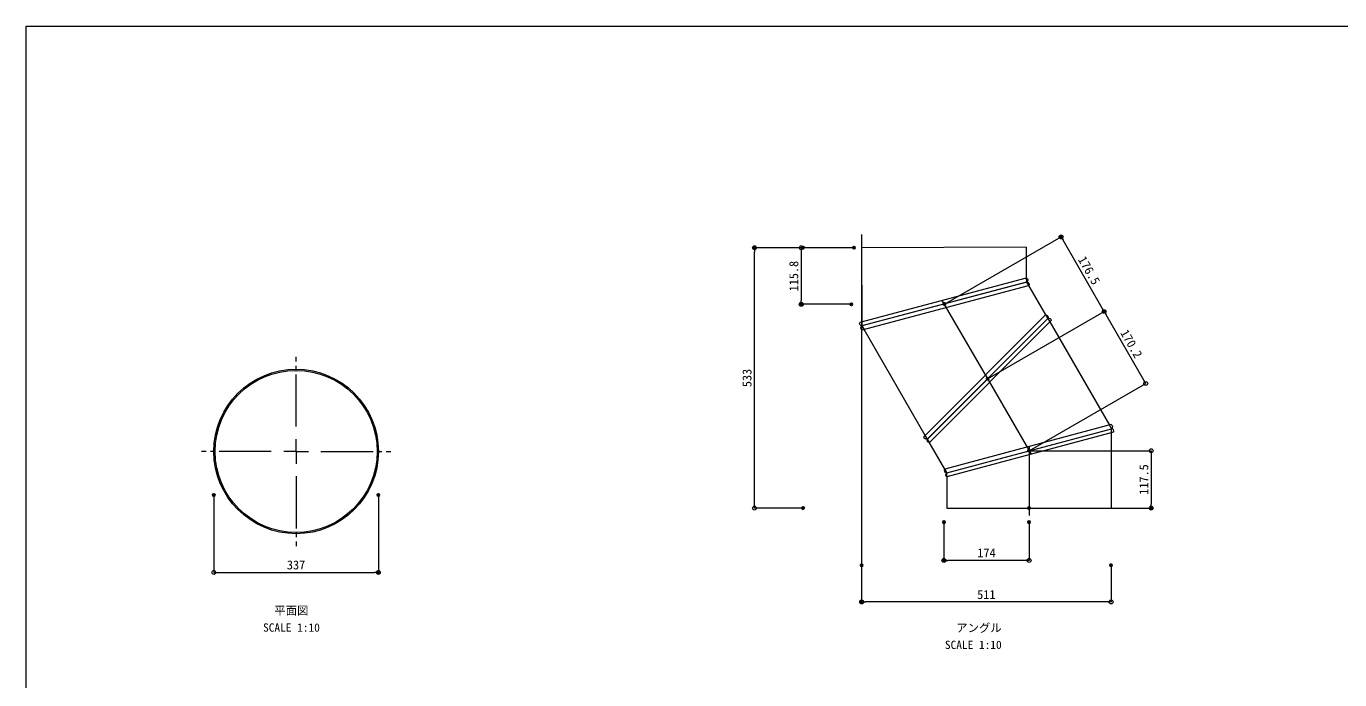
# Model space of a CAD drawing. Units: millimetres, scale not verified. Extents: x 2274 to 6349, y -1382 to 1448.
# Drawn here: x 2274 to 4963, y 109 to 1448 of the extents above; entities that cross this region are included whole.
import ezdxf
from ezdxf.enums import TextEntityAlignment as Align

# ---------------------------------------------------------------- set-up
doc = ezdxf.new("R2010")
doc.units = ezdxf.units.MM
doc.header["$LTSCALE"] = 10
doc.header["$PDMODE"] = 32
doc.header["$PDSIZE"] = 5
doc.linetypes.add('USER3', pattern=[0.75, 0.6, -0.05, 0.05, -0.05])
doc.layers.add('0-0_0', color=7, linetype='Continuous', lineweight=18)
doc.layers.add('0-2___-1', color=5, linetype='Continuous', lineweight=18)
doc.layers.add('0-1_Defpoints', color=7, linetype='Continuous')
doc.styles.add('ＭＳ ゴシック', font='')
doc.styles.get('ＭＳ ゴシック').set_extended_font_data('MS Gothic')

# ---------------------------------------------------------------- blocks, each defined once
blk = doc.blocks.new('A$C713E1B3B(1)')
at = {"layer": '0-0_0'}
for p, q in [((-6.625, -1.7752), (6.625, 1.7752)), ((6.781, 1.4838), (-6.6145, -2.1055)), ((6.625, 1.442), (6.625, 1.7752)), ((6.625, -4.6256), (6.625, 1.442)), ((-6.625, -2.0995), (-6.625, -1.7752))]:
    blk.add_line(p, q, dxfattribs=at)
blk.add_lwpolyline([(-6.625, -2.0995), (-6.625, -4.6256), (6.625, -4.6256)], dxfattribs=at)
for centre, radius, start, end in [((6.626, 1.5882), 0.187, 326.06605, 90.2992), ((-6.5333, -1.9373), 0.1863, 119.49174, 240.50826)]:
    blk.add_arc(centre, radius, start, end, dxfattribs=at)
blk = doc.blocks.new('A$C3C5C63D1(1)')
at = {"layer": '0-0_0'}
for p, q in [((-6.625, 8.4828), (-6.625, 8.1496)), ((-6.7815, 8.1918), (6.614, 4.5805)), ((-6.625, 8.1671), (-6.625, -1.442)), ((6.625, 2.0995), (6.625, 4.6256)), ((-6.781, -1.4838), (6.6145, 2.1055)), ((6.625, 1.7752), (-6.625, -1.7752)), ((6.625, 2.0995), (6.625, 1.7752)), ((-6.625, -1.442), (-6.625, -1.7752))]:
    blk.add_line(p, q, dxfattribs=at)
blk.add_lwpolyline([(6.625, 4.5868), (6.625, 4.9108), (-6.625, 8.4828)], dxfattribs=at)
for centre, radius, start, end in [((-6.6263, 8.2959), 0.187, 89.61338, 213.84652), ((6.533, 4.7488), 0.1863, 299.57782, 60.42084), ((6.5197, 1.9294), 0.2, 58.22818, 61.68989), ((6.5333, 1.9373), 0.1863, 299.49174, 60.50826), ((-6.626, -1.5882), 0.187, 146.06605, 270.2992)]:
    blk.add_arc(centre, radius, start, end, dxfattribs=at)
blk = doc.blocks.new('A$C0C421330(1)')
at = {"layer": '0-0_0'}
for p, q in [((-6.625, 5.1692), (6.625, 8.7412)), ((6.625, 8.7412), (6.625, 8.408)), ((6.7815, 8.4502), (-6.614, 4.8389)), ((6.625, -1.4527), (6.625, 8.3984)), ((-6.625, 4.8452), (-6.6255, 5.1695)), ((-6.625, 2.1103), (-6.625, 4.8452)), ((6.776, -1.4934), (-6.614, 2.1163)), ((-6.625, 1.786), (-6.625, 2.11)), ((-6.625, 1.786), (6.6196, -1.7845)), ((6.625, -1.7845), (6.625, -1.4527))]:
    blk.add_line(p, q, dxfattribs=at)
for centre, radius, start, end in [((6.6263, 8.5543), 0.187, 326.15348, 90.38662), ((-6.533, 5.0072), 0.1863, 119.57916, 240.42218), ((-6.5199, 5.0154), 0.2, 238.30789, 241.93705), ((-6.5197, 1.94), 0.2, 118.14076, 121.60469), ((-6.533, 1.948), 0.1863, 119.40432, 240.42084), ((6.6208, -1.5976), 0.187, 269.61338, 33.84652)]:
    blk.add_arc(centre, radius, start, end, dxfattribs=at)
blk = doc.blocks.new('A$C39DB032D(1)')
at = {"layer": '0-0_0'}
for p, q in [((5.9981, 6.7724), (2.4704, -6.6387)), ((2.8006, -6.6484), (6.2902, 6.6177)), ((5.9594, 6.625), (6.2901, 6.625)), ((0, -6.625), (2.474, -6.625)), ((2.474, -6.625), (2.8006, -6.625))]:
    blk.add_line(p, q, dxfattribs=at)
blk.add_lwpolyline([(0, -6.625), (0, 6.625), (5.9595, 6.625)], dxfattribs=at)
for centre, radius, start, end in [((6.1032, 6.6178), 0.187, 359.96308, 124.19622), ((2.638, -6.5574), 0.1863, 205.86784, 330.77054)]:
    blk.add_arc(centre, radius, start, end, dxfattribs=at)
blk = doc.blocks.new('_Origin(1)')
at = {"layer": '0-0_0'}
blk.add_line((0, 0), (-1, 0), dxfattribs=at)
blk.add_circle((0, 0), 0.5, dxfattribs=at)
blk = doc.blocks.new('D51')
at = {"layer": '0-0_0', "color": 5}
for p, q in [((-2977.4, 1864.15), (-2977.4, 1788.81)), ((-2466.68, 1864.15), (-2466.68, 1788.81)), ((-2474.68, 1788.99), (-2969.4, 1788.99))]:
    blk.add_line(p, q, dxfattribs=at)
at = {"layer": '0-1_Defpoints'}
for p in [(-2977.4, 1864.21), (-2466.68, 1864.21), (-2977.4, 1788.99)]:
    blk.add_point(p, dxfattribs=at)
at = {"layer": '0-0_0', "xscale": 8, "yscale": 8, "rotation": 180}
blk.add_blockref('_Origin(1)', (-2977.4, 1788.99), dxfattribs=at)
at = {"layer": '0-0_0', "xscale": 8, "yscale": 8}
blk.add_blockref('_Origin(1)', (-2466.68, 1788.99), dxfattribs=at)
at = {"layer": '0-0_0', "style": 'ＭＳ ゴシック'}
blk.add_text('511', height=18.33, dxfattribs=at).set_placement((-2740.79, 1789.39), align=Align.BOTTOM_LEFT)
blk = doc.blocks.new('D52')
at = {"layer": '0-0_0', "color": 5}
for p, q in [((-2808.9, 1952.26), (-2808.9, 1873.88)), ((-2634.54, 1952.26), (-2634.54, 1873.88)), ((-2642.54, 1874.06), (-2800.9, 1874.06))]:
    blk.add_line(p, q, dxfattribs=at)
at = {"layer": '0-1_Defpoints'}
for p in [(-2808.9, 1952.33), (-2634.54, 1952.33), (-2808.9, 1874.06)]:
    blk.add_point(p, dxfattribs=at)
at = {"layer": '0-0_0', "xscale": 8, "yscale": 8, "rotation": 180}
blk.add_blockref('_Origin(1)', (-2808.9, 1874.06), dxfattribs=at)
at = {"layer": '0-0_0', "xscale": 8, "yscale": 8}
blk.add_blockref('_Origin(1)', (-2634.54, 1874.06), dxfattribs=at)
at = {"layer": '0-0_0', "style": 'ＭＳ ゴシック'}
blk.add_text('174', height=18.33, dxfattribs=at).set_placement((-2740.47, 1874.78), align=Align.BOTTOM_LEFT)
blk = doc.blocks.new('D50')
at = {"layer": '0-0_0', "color": 5}
for p, q in [((-3097.29, 2514.57), (-3197, 2514.57)), ((-3196.82, 1989.15), (-3196.82, 2506.57)), ((-3097.29, 1981.15), (-3197, 1981.15))]:
    blk.add_line(p, q, dxfattribs=at)
at = {"layer": '0-1_Defpoints'}
for p in [(-3196.82, 2514.57), (-3097.23, 2514.57), (-3097.23, 1981.15)]:
    blk.add_point(p, dxfattribs=at)
at = {"layer": '0-0_0', "xscale": 8, "yscale": 8}
for p, rotation in [((-3196.82, 2514.57), 90), ((-3196.82, 1981.15), 270)]:
    blk.add_blockref('_Origin(1)', p, dxfattribs=dict(at, rotation=rotation))
at = {"layer": '0-0_0', "style": 'ＭＳ ゴシック'}
blk.add_text('533', height=18.33, rotation=90, dxfattribs=at).set_placement((-3197.54, 2229.11), align=Align.BOTTOM_LEFT)
blk = doc.blocks.new('D48')
at = {"layer": '0-0_0', "color": 5}
for p, q in [((-2993.17, 2514.57), (-3101.23, 2514.57)), ((-3101.05, 2506.57), (-3101.05, 2406.73)), ((-2998.41, 2398.73), (-3101.23, 2398.73))]:
    blk.add_line(p, q, dxfattribs=at)
at = {"layer": '0-1_Defpoints'}
for p in [(-2993.11, 2514.57), (-3101.05, 2398.73), (-2998.35, 2398.73)]:
    blk.add_point(p, dxfattribs=at)
at = {"layer": '0-0_0', "xscale": 8, "yscale": 8}
for p, rotation in [((-3101.05, 2514.57), 90), ((-3101.05, 2398.73), 270)]:
    blk.add_blockref('_Origin(1)', p, dxfattribs=dict(at, rotation=rotation))
at = {"layer": '0-0_0', "style": 'ＭＳ ゴシック'}
blk.add_text('115.8', height=18.33, rotation=90, dxfattribs=at).set_placement((-3101.77, 2425.4), align=Align.BOTTOM_LEFT)
blk = doc.blocks.new('D57')
at = {"layer": '0-0_0', "color": 5}
for p, q in [((-2807.68, 2399.17), (-2568.83, 2536.96)), ((-2484.78, 2390.91), (-2564.99, 2529.94)), ((-2719.48, 2246.28), (-2480.63, 2384.07))]:
    blk.add_line(p, q, dxfattribs=at)
at = {"layer": '0-1_Defpoints'}
for p in [(-2568.99, 2536.87), (-2807.74, 2399.14), (-2719.54, 2246.25)]:
    blk.add_point(p, dxfattribs=at)
at = {"layer": '0-0_0', "xscale": 8, "yscale": 8}
for p, rotation in [((-2568.99, 2536.87), 119.97971), ((-2480.79, 2383.98), 299.97971)]:
    blk.add_blockref('_Origin(1)', p, dxfattribs=dict(at, rotation=rotation))
at = {"layer": '0-0_0', "style": 'ＭＳ ゴシック'}
blk.add_text('176.5', height=18.33, rotation=299.98, dxfattribs=at).set_placement((-2539.88, 2487.85), align=Align.BOTTOM_LEFT)
blk = doc.blocks.new('D54')
at = {"layer": '0-0_0', "color": 5}
for p, q in [((-2719.48, 2246.28), (-2480.63, 2384.06)), ((-2399.72, 2243.45), (-2476.79, 2377.05)), ((-2634.43, 2098.83), (-2395.57, 2236.61))]:
    blk.add_line(p, q, dxfattribs=at)
at = {"layer": '0-1_Defpoints'}
for p in [(-2480.79, 2383.97), (-2719.54, 2246.25), (-2634.48, 2098.8)]:
    blk.add_point(p, dxfattribs=at)
at = {"layer": '0-0_0', "xscale": 8, "yscale": 8}
for p, rotation in [((-2480.79, 2383.97), 119.97896), ((-2395.73, 2236.52), 299.97896)]:
    blk.add_blockref('_Origin(1)', p, dxfattribs=dict(at, rotation=rotation))
at = {"layer": '0-0_0', "style": 'ＭＳ ゴシック'}
blk.add_text('170.2', height=18.33, rotation=299.979, dxfattribs=at).set_placement((-2453.25, 2337.68), align=Align.BOTTOM_LEFT)
blk = doc.blocks.new('D53')
at = {"layer": '0-0_0', "color": 5}
for p, q in [((-2634.42, 2098.7), (-2384.36, 2098.7)), ((-2384.54, 2090.7), (-2384.54, 1989.15)), ((-2634.48, 1981.15), (-2384.36, 1981.15))]:
    blk.add_line(p, q, dxfattribs=at)
at = {"layer": '0-1_Defpoints'}
for p in [(-2634.48, 2098.7), (-2634.54, 1981.15), (-2384.54, 1981.15)]:
    blk.add_point(p, dxfattribs=at)
at = {"layer": '0-0_0', "xscale": 8, "yscale": 8}
for p, rotation in [((-2384.54, 2098.7), 90), ((-2384.54, 1981.15), 270)]:
    blk.add_blockref('_Origin(1)', p, dxfattribs=dict(at, rotation=rotation))
at = {"layer": '0-0_0', "style": 'ＭＳ ゴシック'}
blk.add_text('117.5', height=18.33, rotation=90, dxfattribs=at).set_placement((-2384.95, 2008.67), align=Align.BOTTOM_LEFT)
blk = doc.blocks.new('_Origin')
at = {"layer": '0-0_0'}
blk.add_line((0, 0), (-1.429, 0), dxfattribs=at)
blk.add_circle((0, 0), 0.714, dxfattribs=at)
blk = doc.blocks.new('D76')
at = {"layer": '0-1_Defpoints'}
for p in [(-6401.55, 2902.28), (-5920.12, 2902.28), (-5920.12, 2675.64)]:
    blk.add_point(p, dxfattribs=at)
at = {"layer": '0-2___-1'}
for p, q in [((-6401.55, 2902.19), (-6401.55, 2675.38)), ((-5920.12, 2902.19), (-5920.12, 2675.38)), ((-6390.12, 2675.64), (-5931.55, 2675.64))]:
    blk.add_line(p, q, dxfattribs=at)
at = {"layer": '0-2___-1', "xscale": 8, "yscale": 8, "rotation": 180}
blk.add_blockref('_Origin', (-6401.55, 2675.64), dxfattribs=at)
at = {"layer": '0-2___-1', "xscale": 8, "yscale": 8}
blk.add_blockref('_Origin', (-5920.12, 2675.64), dxfattribs=at)
at = {"layer": '0-2___-1', "color": 7, "style": 'ＭＳ ゴシック'}
blk.add_text('337', height=26.18, dxfattribs=at).set_placement((-6187.62, 2676.67), align=Align.BOTTOM_LEFT)
blk = doc.blocks.new('SW_CENTERMARK0')
at = {"layer": '0-0_0', "linetype": 'USER3'}
for p, q in [((24.0842, 105.2293), (24.0842, 113.265)), ((21.227, 102.3721), (13.1913, 102.3721)), ((26.9413, 102.3721), (34.977, 102.3721)), ((24.0842, 99.515), (24.0842, 91.4793))]:
    blk.add_line(p, q, dxfattribs=at)
at = {"layer": '0-0_0'}
for q in [(24.0842, 103.8007), (22.6556, 102.3721), (24.0842, 100.9436), (25.5128, 102.3721)]:
    blk.add_line((24.0842, 102.3721), q, dxfattribs=at)

msp = doc.modelspace()

# ---------------------------------------------------------------- linework, layer by layer
at = {"layer": '0-0_0', "color": 3}
for p, q in [((3984.27, 1021.02), (3984.27, 308.13)), ((4148.74, 886.22), (4246.26, 718.49)), ((4237.79, 733.18), (4331.43, 570.99)), ((4327.19, 586.81), (4327.19, 445.34))]:
    msp.add_line(p, q, dxfattribs=at)
at = {"layer": '0-0_0'}
msp.add_line((4158.69, 460.68), (4495.69, 460.68), dxfattribs=at)
at = {"layer": '0-0_0', "color": 6}
msp.add_lwpolyline([(2273.76, 1447.96), (6348.76, 1447.96), (6348.76, -1382.04), (2273.76, -1382.04)], close=True, dxfattribs=at)
at = {"layer": '0-0_0'}
msp.add_circle((2826.25, 576.79), 168.5, dxfattribs=at)
at = {"layer": '0-0_0', "color": 5}
msp.add_circle((2826.25, 576.79), 165.96, dxfattribs=at)
at = {"layer": '0-0_0'}
msp.add_point((4326.92, 578.81), dxfattribs=at)

# ---------------------------------------------------------------- block references
for name in ['D50', 'D48', 'D57', 'D54', 'D53', 'D52', 'D51']:
    msp.add_blockref(name, (6961.67, -1520.46), dxfattribs=at)
at = {"layer": '0-0_0', "xscale": -25.43396, "yscale": 25.43396}
for name, p, rotation in [('A$C39DB032D(1)', (4152.77, 994.63), 90.17482), ('A$C0C421330(1)', (4242.03, 725.84), 29.99998), ('A$C3C5C63D1(1)', (4327.19, 578.33), 30)]:
    msp.add_blockref(name, p, dxfattribs=dict(at, rotation=rotation))
at = {"layer": '0-0_0'}
for name, p, xscale, yscale in [('SW_CENTERMARK0', (2397.46, -1245.82), 17.80377, 17.80377), ('A$C713E1B3B(1)', (4327.19, 578.33), 25.43396, 25.43396)]:
    msp.add_blockref(name, p, dxfattribs=dict(at, xscale=xscale, yscale=yscale))
at = {"layer": '0-2___-1', "xscale": 0.7, "yscale": 0.7}
msp.add_blockref('D76', (7138.84, -1544.02), dxfattribs=at)

# ---------------------------------------------------------------- texts
at = {"layer": '0-0_0', "style": 'ＭＳ ゴシック'}
for s, p in [('平面図', (2781.61, 236.98)), ('SCALE 1:10', (2758.63, 202.36)), ('アングル', (4177.73, 201.56)), ('SCALE 1:10', (4154.75, 166.94))]:
    msp.add_text(s, height=17.09, dxfattribs=at).set_placement(p, align=Align.BOTTOM_LEFT)

doc.saveas('drawing.dxf')
